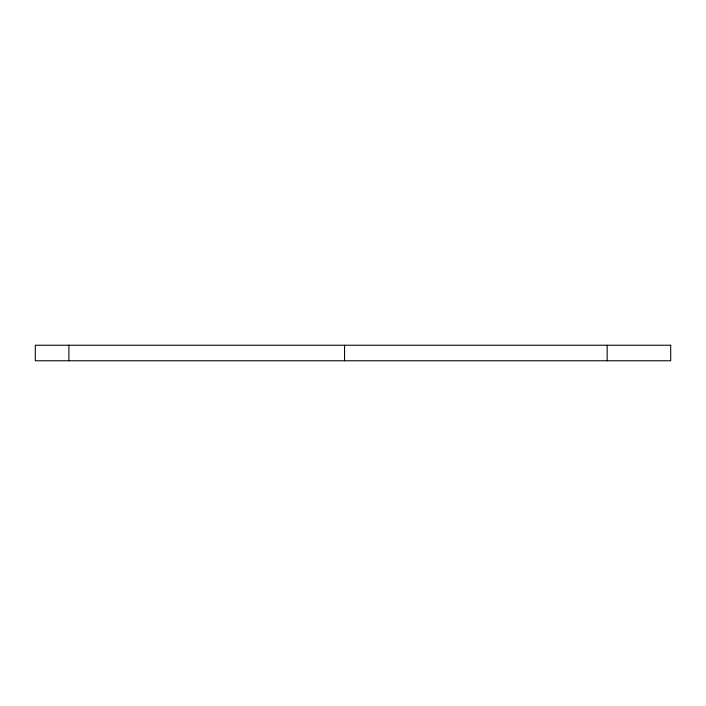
<?xml version="1.0" encoding="UTF-8"?>
<svg xmlns="http://www.w3.org/2000/svg" width="706" height="706" viewBox="0 0 706 706"><rect width="100%" height="100%" fill="white"/><g stroke="black" fill="none" stroke-linecap="round" stroke-linejoin="round"><path stroke-width="1.06" d="M607.16 345.234L607.16 360.766M344.563 345.234L344.563 360.766M68.897 345.234L68.897 360.766M670.7 345.234L35.3 345.234L35.3 360.766L670.7 360.766L670.7 345.234"/></g></svg>
